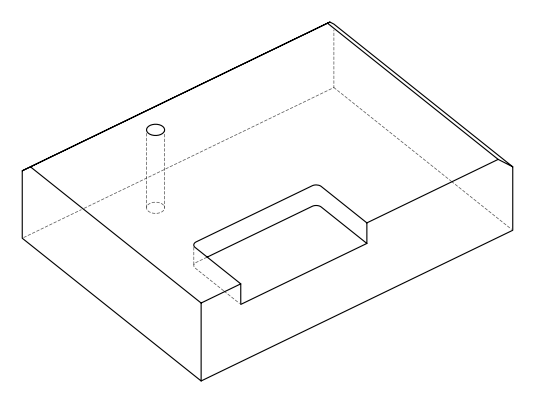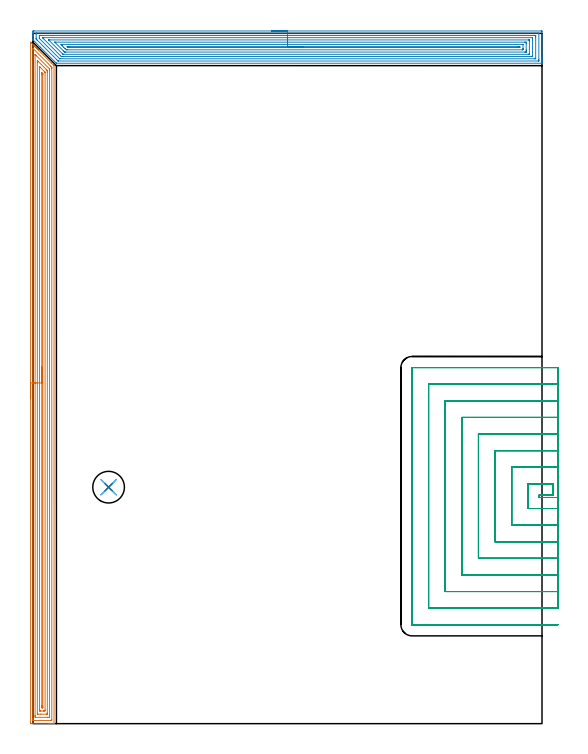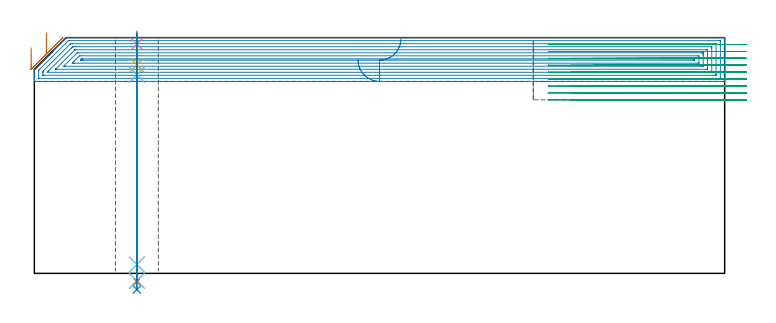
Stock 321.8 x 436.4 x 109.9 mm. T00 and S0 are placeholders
(PLAN: 8 operations, 6 tool changes, 95.3 min)
(1 AREA_MILL | FG_CHAMFER_SURFACE | UGT0205_001 | 20.54 min | 47664 mm3)
(2 AREA_MILL_1 | FG_CHAMFER_SURFACE_1 | UGT0205_001 | 20.48 min | 65393 mm3)
(3 MILL_SLOT | SLOT_PARTIAL_RECTANGULAR | UGT0201_132 | Follow Part, ap 3.5, ae 75% | 52.65 min | 456277 mm3)
(4 SPOT_DRILL | STEP1HOLE | NXT0321_9005460120000 | 0.05 min | 170 mm3)
(5 DRILL_BLIND_HOLE_INTO_CENTER | STEP1HOLE | NXT0301_056 | 0.06 min | 562 mm3)
(6 GUN_DRILL_THROUGH_HOLE | STEP1HOLE | UGT0307_005 | 0.53 min | 5263 mm3)
(7 DRILL_TO_ENLARGE_THROUGH_HOLE | STEP1HOLE | NXT0301_101 | 0.46 min | 8524 mm3)
(8 DRILL_TO_ENLARGE_THROUGH_HOLE_1 | STEP1HOLE | UGT0301_007 | 0.48 min | 19935 mm3)
(TOOL UGT0205_001 | Chamfer Mill 20 x 3 x 45 deg. | D20 FL50 Z2)
(TOOL UGT0201_132 | Carbide End Mill 14.0 | D14 FL30 Z4)
(TOOL NXT0321_9005460120000 | NC Spot Drill, 142deg, 12mm, Carbide, Uncoated | D12 PA142 FL30 Z2)
(TOOL NXT0301_056 | Carbide Drill 8.5mm [860.1-0850-026A1-MM 2214] | D8.5 PA140 FL47 Z2)
(TOOL UGT0307_005 | Gun Drill 8.3 mm | D8.3 PA130 FL24 Z1)
(TOOL NXT0301_101 | Carbide Drill 13mm [860.1-1300-104A1-MM 2214] | D13 PA140 FL123 Z2)
(TOOL UGT0301_007 | Twist Drill 20 mm | D20 PA118 FL140 Z2)
(OP 1 AREA_MILL)
G17 G21 G94 G90
T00 M6
G54
G17 G0 G90 X-1.5 Y205.4 S1061 M3
G43 Z119.9 H0
Z105.1
G94 G1 Y205.438 Z104.228 F250.
Y205.552 Z103.363
Y205.741 Z102.512
Y206.003 Z101.68
Y206.337 Z100.874
Y206.74 Z100.1
Y207.209 Z99.364
Y207.74 Z98.672
Y208.329 Z98.029
Y208.972 Z97.44
Y209.664 Z96.908
Y210.4 Z96.44
Y211.174 Z96.037
Y211.98 Z95.703
Y212.812 Z95.441
Y213.664 Z95.252
Y214.528 Z95.138
Y215.4 Z95.1
X-1.499 Y430.781 Z95.099
X-1.494 Y430.783 Z95.104
X-1.483 Y430.781 Z95.115
X-1.416 Y430.717 Z95.182
X-1.329 Y430.629 Z95.27
X-1.183 Y430.483 Z95.416
X0.742 Y428.558 Z97.341
X1.078 Y428.224 Z97.674
X1.573 Y427.727 Z98.173
X1.794 Y427.507 Z98.392
X1.955 Y427.348 Z98.55
X2.109 Y427.192 Z98.706
X2.241 Y427.06 Z98.839
X2.393 Y426.909 Z98.988
X2.539 Y426.762 Z99.137
X2.688 Y426.613 Z99.285
X2.831 Y426.471 Z99.427
X2.97 Y426.331 Z99.567
X3.134 Y426.167 Z99.732
X3.27 Y426.032 Z99.866
X3.4 Y425.901 Z99.998
X11.599 Y417.701 Z108.198
X12.914 Y416.387 Z109.512
X12.958 Y416.343 Z109.556
X13.235 Y416.064 Z109.832
X13.296 Y415.994 Z109.889
X13.3 Y415.896 Z109.9
Y0.168
X13.298 Y0.01 Z109.889
X13.157 Y0.003 Z109.75
X13.01 Y0. Z109.61
X12.696 Z109.295
X12.037 Z108.632
X10.831 Z107.428
X10.284 Z106.878
X-1.114 Z95.483
X-1.391 Y0.003 Z95.206
X-1.492 Y0.01 Z95.105
X-1.499 Y0.113 Z95.099
X-1.5 Y0.614 Z95.1
Y215.4
X-0.086 Z96.514
X-0.085 Y426.613 Z96.515
X-0.083 Y426.844 Z96.517
X-0.081 Y426.9 Z96.519
X-0.08 Y426.915 Z96.52
X-0.069 Y426.907 Z96.531
X-0.014 Y426.857 Z96.586
X0.236 Y426.613 Z96.836
X11.161 Y415.689 Z107.761
X11.837 Y415.003 Z108.437
X11.879 Y414.952 Z108.479
X11.881 Y414.91 Z108.481
X11.884 Y414.819 Z108.484
X11.885 Y414.634 Z108.485
X11.886 Y414.265 Z108.486
X11.885 Y2.555 Z108.485
X11.879 Y2.016 Z108.479
X11.858 Y2.01 Z108.458
X11.789 Y2.005 Z108.389
X11.685 Y2.002 Z108.285
X11.554 Y2. Z108.154
X11.161 Z107.761
X0.155 Z96.755
X-0.019 Y2.003 Z96.581
X-0.05 Y2.005 Z96.55
X-0.078 Y2.009 Z96.522
X-0.079 Y2.049 Z96.521
X-0.084 Y2.244 Z96.516
X-0.085 Y2.4 Z96.515
X-0.086 Y3.139 Z96.514
Y215.4
X1.328 Z97.928
X1.329 Y422.339 Z97.929
X1.333 Y423.041 Z97.933
X1.334 Y423.047 Z97.934
X1.352 Y423.041 Z97.952
X1.516 Y422.882 Z98.116
X2.253 Y422.148 Z98.853
X10.29 Y414.11 Z106.89
X10.464 Y413.926 Z107.064
X10.47 Y413.217 Z107.07
X10.471 Y413.027 Z107.071
Y5.08
X10.47 Y4.89 Z107.07
X10.464 Y4.187 Z107.064
X10.46 Y4.007 Z107.06
X9.407 Y4. Z106.007
X1.698 Y4.001 Z98.298
X1.516 Y4.005 Z98.116
X1.34 Y4.01 Z97.94
X1.335 Y4.187 Z97.935
X1.331 Y4.375 Z97.931
X1.329 Y5.08 Z97.929
X1.328 Y5.271 Z97.928
Y215.4
X2.743 Z99.343
Y418.219
X2.744 Y418.576 Z99.344
X2.747 Y419.108 Z99.347
X2.749 Y419.172 Z99.349
X2.97 Y418.969 Z99.57
X3.166 Y418.781 Z99.766
X3.27 Y418.681 Z99.87
X8.53 Y413.42 Z105.13
X8.732 Y413.217 Z105.332
X8.941 Y412.998 Z105.541
X9.05 Y412.877 Z105.65
X9.053 Y412.814 Z105.653
X9.056 Y412.682 Z105.656
X9.057 Y412.324 Z105.657
Y411.787
Y6.866
X9.056 Y6.331 Z105.656
X9.053 Y6.15 Z105.653
X9.05 Y6.017 Z105.65
X8.955 Y6.01 Z105.555
X8.53 Y6.001 Z105.13
X8.503 Y6. Z105.103
X5.023 Z101.623
X3.243 Z99.843
X2.847 Y6.008 Z99.447
X2.754 Y6.01 Z99.354
X2.749 Y6.07 Z99.349
X2.747 Y6.137 Z99.347
X2.743 Y6.509 Z99.343
Y215.4
X4.157 Z100.757
Y414.993
X4.159 Y415.214 Z100.759
X4.161 Y415.318 Z100.761
X4.163 Y415.327 Z100.763
X4.178 Y415.317 Z100.778
X4.21 Y415.289 Z100.81
X4.284 Y415.217 Z100.884
X4.499 Y415.003 Z101.099
X7.176 Y412.324 Z103.776
X7.59 Y411.9 Z104.19
X7.637 Y411.85 Z104.237
X7.639 Y411.827 Z104.239
X7.642 Y411.773 Z104.242
X7.643 Y411.662 Z104.243
Y411.442
Y8.663
X7.636 Y8.211 Z104.236
X7.624 Y8.01 Z104.224
X7.414 Y8.003 Z104.014
X6.777 Y8.001 Z103.377
X6.54 Y8. Z103.14
X5.023 Z101.623
X4.786 Y8.001 Z101.386
X4.286 Y8.007 Z100.886
X4.17 Y8.01 Z100.77
X4.164 Y8.209 Z100.764
X4.157 Y8.641 Z100.757
Y8.652
Y215.4
X5.571 Z102.171
Y410.538
X5.572 Y410.872 Z102.172
X5.577 Y411.431 Z102.177
X5.578 Y411.454 Z102.178
X5.612 Y411.431 Z102.212
X5.9 Y411.148 Z102.5
X6.201 Y410.842 Z102.801
X6.217 Y410.823 Z102.817
X6.222 Y410.797 Z102.822
X6.226 Y410.739 Z102.826
X6.228 Y410.65 Z102.828
Y10.997
X6.225 Y10.438 Z102.825
X6.222 Y10.11 Z102.822
X6.216 Y10.01 Z102.816
X6.115 Y10.007 Z102.715
X5.9 Y10.003 Z102.5
X5.757 Y10.005 Z102.357
X5.642 Y10.01 Z102.242
X5.578 Y10.017 Z102.178
X5.576 Y10.103 Z102.176
X5.573 Y10.438 Z102.173
X5.571 Y10.773 Z102.171
Y11.331
Y215.4
Y216.272 Z102.209
Y217.137 Z102.323
Y217.988 Z102.512
Y218.82 Z102.774
Y219.626 Z103.108
Y220.4 Z103.511
Y221.136 Z103.98
Y221.828 Z104.511
Y222.471 Z105.1
Y223.06 Z105.743
Y223.592 Z106.435
Y224.06 Z107.171
Y224.463 Z107.945
Y224.797 Z108.751
Y225.059 Z109.583
Y225.248 Z110.435
Y225.362 Z111.3
Y225.4 Z112.171
G0 Z119.9
M5
M2
(OP 2 AREA_MILL_1)
G17 G21 G94 G90
T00 M6
G54
G17 G0 G90 X150.9 Y437.9 S1061 M3
G43 Z119.9 H0
Z99.5
G94 G1 X150.938 Z98.628 F250.
X151.052 Z97.764
X151.241 Z96.912
X151.503 Z96.08
X151.837 Z95.274
X152.24 Z94.5
X152.708 Z93.764
X153.24 Z93.072
X153.829 Z92.429
X154.472 Z91.84
X155.164 Z91.308
X155.9 Z90.84
X156.674 Z90.437
X157.48 Z90.103
X158.312 Z89.841
X159.163 Z89.652
X160.028 Z89.538
X160.9 Z89.5
X321.187
X321.599 Y437.896 Z89.502
X321.79 Y437.892 Z89.506
X321.8 Y437.697 Z89.701
Y421.238 Z106.157
Y420.632 Z106.763
Y420.077 Z107.32
Y419.748 Z107.648
Y419.193 Z108.203
Y418.864 Z108.53
Y418.207 Z109.193
Y417.858 Z109.542
Y417.514 Z109.876
X321.792 Y417.502 Z109.888
X321.634 Y417.5 Z109.9
X14.9
X14.805 Y417.505 Z109.89
X14.766 Y417.536 Z109.861
X14.647 Y417.653 Z109.747
X4.599 Y427.7 Z99.698
X0.15 Y432.15 Z95.249
X0.01 Y432.299 Z95.094
X0.001 Y432.444 Z94.949
X0. Y432.775 Z94.624
Y434.214 Z93.183
Y434.768 Z92.628
Y435.097 Z92.3
Y435.652 Z91.742
Y436.258 Z91.137
Y436.536 Z90.86
Y437.142 Z90.254
X0.003 Y437.419 Z89.977
X0.009 Y437.891 Z89.505
X0.132 Y437.895 Z89.503
X0.613 Y437.9 Z89.5
X160.9
Y436.486 Z90.914
X319.452 Y436.485 Z90.915
X319.788 Y436.479 Z90.921
X319.793 Y436.371 Z91.029
X319.799 Y436.142 Z91.258
X319.8 Y419.748 Z107.652
X319.799 Y419.355 Z108.045
X319.79 Y418.96 Z108.44
X319.787 Y418.92 Z108.48
X319.769 Y418.918 Z108.482
X319.717 Y418.916 Z108.484
X319.612 Y418.915 Z108.485
X319.401 Y418.914 Z108.486
X16.214 Y418.915 Z108.485
X16.004 Y418.916 Z108.484
X15.899 Y418.918 Z108.482
X15.851 Y418.921 Z108.479
X15.793 Y418.967 Z108.433
X15.002 Y419.748 Z107.652
X14.9 Y419.85 Z107.55
X2.632 Y432.118 Z95.282
X2.399 Y432.353 Z95.047
X2.08 Y432.682 Z94.718
X2.01 Y432.767 Z94.633
X2.005 Y432.87 Z94.53
X2.002 Y433.001 Z94.399
X2. Y433.396 Z94.004
X2.001 Y436.045 Z91.355
X2.01 Y436.44 Z90.96
X2.013 Y436.48 Z90.92
X2.031 Y436.482 Z90.918
X2.083 Y436.484 Z90.916
X2.188 Y436.485 Z90.915
X2.399 Y436.486 Z90.914
X160.9
Y435.072 Z92.328
X317.309 Y435.071 Z92.329
X317.615 Y435.07 Z92.33
X317.717 Y435.068 Z92.332
X317.789 Y435.065 Z92.335
X317.794 Y434.951 Z92.449
X317.798 Y434.768 Z92.632
X317.8 Y434.586 Z92.814
Y433.885 Z93.515
X317.799 Y420.45 Z106.95
X317.795 Y420.388 Z107.012
X317.79 Y420.344 Z107.056
X317.766 Y420.335 Z107.065
X317.615 Y420.333 Z107.067
X317.028 Y420.329 Z107.071
X17.579
X16.991 Y420.33 Z107.07
X16.916 Y420.333 Z107.067
X16.883 Y420.335 Z107.065
X16.814 Y420.396 Z107.004
X16.686 Y420.515 Z106.885
X4.185 Y433.015 Z94.385
X4.079 Y433.127 Z94.273
X4.029 Y433.182 Z94.218
X4.01 Y433.234 Z94.166
X4.006 Y433.337 Z94.063
X4.001 Y433.702 Z93.698
X4. Y433.885 Z93.515
X4.001 Y434.95 Z92.45
X4.005 Y435.012 Z92.388
X4.01 Y435.056 Z92.344
X4.034 Y435.065 Z92.335
X4.185 Y435.067 Z92.333
X4.772 Y435.071 Z92.329
X160.9 Y435.072 Z92.328
Y433.657 Z93.743
X315.684
X315.735 Y433.656 Z93.744
X315.771 Y433.653 Z93.747
X315.787 Y433.651 Z93.749
X315.79 Y433.636 Z93.764
X315.795 Y433.435 Z93.965
X315.8 Y433.031 Z94.369
Y422.399 Z105.001
X315.797 Y421.972 Z105.428
X315.793 Y421.759 Z105.641
X315.79 Y421.75 Z105.65
X315.783 Y421.748 Z105.652
X315.752 Y421.745 Z105.655
X315.694 Y421.743 Z105.657
X315.599
X19.135
X18.472 Y421.744 Z105.656
X18.239 Y421.745 Z105.655
X17.916 Y421.75 Z105.65
X17.579 Y422.074 Z105.326
X17.251 Y422.399 Z105.001
X6.648 Y433.001 Z94.399
X6.438 Y433.214 Z94.186
X6.034 Y433.627 Z93.773
X6.014 Y433.652 Z93.748
X6.017 Y433.653 Z93.747
X6.048 Y433.655 Z93.745
X6.106 Y433.657 Z93.743
X6.2
X160.9
Y432.243 Z95.157
X313.277
X313.531 Y432.24 Z95.16
X313.699 Y432.236 Z95.164
X313.791 Y432.23 Z95.17
X313.793 Y432.209 Z95.191
X313.796 Y432.118 Z95.282
X313.8 Y431.475 Z95.925
Y431.234 Z96.166
Y423.524 Z103.876
X313.797 Y423.282 Z104.118
X313.794 Y423.202 Z104.198
X313.791 Y423.169 Z104.231
X313.657 Y423.164 Z104.236
X313.404 Y423.158 Z104.242
X313.277 Y423.157 Z104.243
X313.151
X19.365
X19.238 Y423.159 Z104.241
X18.986 Y423.164 Z104.236
X18.94 Y423.17 Z104.23
X18.922 Y423.183 Z104.217
X18.885 Y423.215 Z104.185
X18.816 Y423.282 Z104.118
X9.981 Y432.118 Z95.282
X9.918 Y432.183 Z95.217
X9.882 Y432.223 Z95.177
X9.873 Y432.236 Z95.164
X9.929 Y432.238 Z95.162
X10.182 Y432.242 Z95.158
X10.309 Y432.243 Z95.157
X160.9
Y430.829 Z96.571
X310.882
X311.365 Y430.827 Z96.573
X311.779 Y430.824 Z96.576
X311.79 Y430.821 Z96.579
X311.796 Y430.807 Z96.593
X311.799 Y430.351 Z97.049
X311.8 Y429.92 Z97.48
Y425.933 Z101.467
Y425.503 Z101.897
X311.796 Y425.049 Z102.351
X311.792 Y424.627 Z102.773
X311.779 Y424.578 Z102.822
X311.727 Y424.576 Z102.824
X311.606 Y424.573 Z102.827
X311.365 Y424.572 Z102.828
X310.955 Y424.571 Z102.829
X20.741 Y424.572 Z102.828
X20.258 Y424.575 Z102.825
X20.097 Y424.578 Z102.822
X19.976 Y424.583 Z102.817
X19.365 Y425.183 Z102.217
X14.007 Y430.542 Z96.858
X13.822 Y430.733 Z96.667
X13.741 Y430.818 Z96.582
X13.774 Y430.822 Z96.578
X14.007 Y430.825 Z96.575
X14.418 Y430.828 Z96.572
X160.9 Y430.829 Z96.571
Y429.415 Z97.985
X309.633 Y429.414 Z97.986
X309.767 Y429.408 Z97.992
X309.791 Y429.406 Z97.994
X309.795 Y429.389 Z98.011
X309.799 Y429.368 Z98.032
X309.8 Y426.816 Z100.584
X309.799 Y426.599 Z100.801
X309.793 Y426.379 Z101.021
X309.779 Y425.992 Z101.408
X309.579 Y425.987 Z101.413
X309.525 Y425.986 Z101.414
X21.991 Y425.985 Z101.415
X21.151 Y425.991 Z101.409
X21.091 Y425.992 Z101.408
X20.258 Y426.743 Z100.657
X20.182 Y426.816 Z100.584
X19.365 Y427.632 Z99.768
X18.472 Y428.526 Z98.874
X18.416 Y428.584 Z98.816
X17.639 Y429.408 Z97.992
X18.472 Y429.414 Z97.986
X18.525 Y429.415 Z97.985
X160.9
Y428.001 Z99.399
X306.9 Y428. Z99.4
X307.493 Y427.997 Z99.403
X307.793 Y427.993 Z99.407
X307.8 Y427.693 Z99.707
X307.793 Y427.407 Z99.993
X307.201 Y427.402 Z99.998
X306.007 Y427.4 Z100.
X22.347
X22.196 Y427.401 Z99.999
X22.12 Y427.404 Z99.996
X22.086 Y427.406 Z99.994
X22.044 Y427.431 Z99.969
X21.759 Y427.7 Z99.7
X21.474 Y427.985 Z99.415
X21.747 Y427.994 Z99.406
X22.044 Y427.997 Z99.403
X22.633 Y428. Z99.4
X22.937
X160.9 Y428.001 Z99.399
X161.772 Z99.438
X162.636 Z99.551
X163.488 Z99.74
X164.32 Z100.003
X165.126 Z100.336
X165.9 Z100.739
X166.636 Z101.208
X167.328 Z101.739
X167.971 Z102.328
X168.56 Z102.972
X169.091 Z103.664
X169.56 Z104.399
X169.963 Z105.173
X170.297 Z105.979
X170.559 Z106.811
X170.748 Z107.663
X170.862 Z108.528
X170.9 Z109.399
G0 Z119.9
M5
M2
(OP 3 MILL_SLOT)
G17 G21 G94 G90
T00 M6
G54
G17 G0 G90 X331.8 Y143. S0 M3
G43 Z119.9 H0
Z106.678
G94 G1 X328.8 F250.
X320.1 F500.
Y144.6
X328.8
Y151.6
X313.1
Y136.
X328.8
X331.8 F250.
Y162.1
X328.8
X302.6 F500.
Y125.5
X328.8
X331.8 F250.
Y172.6
X328.8
X292.1 F500.
Y115.
X328.8
X331.8 F250.
Y183.1
X328.8
X281.6 F500.
Y104.5
X328.8
X331.8 F250.
Y193.6
X328.8
X271.1 F500.
Y94.
X328.8
X331.8 F250.
Y204.1
X328.8
X260.6 F500.
Y83.5
X328.8
X331.8 F250.
Y214.6
X328.8
X250.1 F500.
Y73.
X328.8
X331.8 F250.
Y225.1
X328.8
X239.7 F500.
X239.645 Y225.095
X239.605 Y225.055
X239.6 Y225.
Y62.6
X239.605 Y62.545
X239.645 Y62.505
X239.7 Y62.5
X328.8
X331.8 F250.
G0 Y143. Z103.455
G1 X328.8
X320.1 F500.
Y144.6
X328.8
Y151.6
X313.1
Y136.
X328.8
X331.8 F250.
Y162.1
X328.8
X302.6 F500.
Y125.5
X328.8
X331.8 F250.
Y172.6
X328.8
X292.1 F500.
Y115.
X328.8
X331.8 F250.
Y183.1
X328.8
X281.6 F500.
Y104.5
X328.8
X331.8 F250.
Y193.6
X328.8
X271.1 F500.
Y94.
X328.8
X331.8 F250.
Y204.1
X328.8
X260.6 F500.
Y83.5
X328.8
X331.8 F250.
Y214.6
X328.8
X250.1 F500.
Y73.
X328.8
X331.8 F250.
Y225.1
X328.8
X239.7 F500.
X239.645 Y225.095
X239.605 Y225.055
X239.6 Y225.
Y62.6
X239.605 Y62.545
X239.645 Y62.505
X239.7 Y62.5
X328.8
X331.8 F250.
G0 Y143. Z100.233
G1 X328.8
X320.1 F500.
Y144.6
X328.8
Y151.6
X313.1
Y136.
X328.8
X331.8 F250.
Y162.1
X328.8
X302.6 F500.
Y125.5
X328.8
X331.8 F250.
Y172.6
X328.8
X292.1 F500.
Y115.
X328.8
X331.8 F250.
Y183.1
X328.8
X281.6 F500.
Y104.5
X328.8
X331.8 F250.
Y193.6
X328.8
X271.1 F500.
Y94.
X328.8
X331.8 F250.
Y204.1
X328.8
X260.6 F500.
Y83.5
X328.8
X331.8 F250.
Y214.6
X328.8
X250.1 F500.
Y73.
X328.8
X331.8 F250.
Y225.1
X328.8
X239.7 F500.
X239.645 Y225.095
X239.605 Y225.055
X239.6 Y225.
Y62.6
X239.605 Y62.545
X239.645 Y62.505
X239.7 Y62.5
X328.8
X331.8 F250.
G0 Y143. Z97.011
G1 X328.8
X320.1 F500.
Y144.6
X328.8
Y151.6
X313.1
Y136.
X328.8
X331.8 F250.
Y162.1
X328.8
X302.6 F500.
Y125.5
X328.8
X331.8 F250.
Y172.6
X328.8
X292.1 F500.
Y115.
X328.8
X331.8 F250.
Y183.1
X328.8
X281.6 F500.
Y104.5
X328.8
X331.8 F250.
Y193.6
X328.8
X271.1 F500.
Y94.
X328.8
X331.8 F250.
Y204.1
X328.8
X260.6 F500.
Y83.5
X328.8
X331.8 F250.
Y214.6
X328.8
X250.1 F500.
Y73.
X328.8
X331.8 F250.
Y225.1
X328.8
X239.7 F500.
X239.645 Y225.095
X239.605 Y225.055
X239.6 Y225.
Y62.6
X239.605 Y62.545
X239.645 Y62.505
X239.7 Y62.5
X328.8
X331.8 F250.
G0 Y143. Z93.789
G1 X328.8
X320.1 F500.
Y144.6
X328.8
Y151.6
X313.1
Y136.
X328.8
X331.8 F250.
Y162.1
X328.8
X302.6 F500.
Y125.5
X328.8
X331.8 F250.
Y172.6
X328.8
X292.1 F500.
Y115.
X328.8
X331.8 F250.
Y183.1
X328.8
X281.6 F500.
Y104.5
X328.8
X331.8 F250.
Y193.6
X328.8
X271.1 F500.
Y94.
X328.8
X331.8 F250.
Y204.1
X328.8
X260.6 F500.
Y83.5
X328.8
X331.8 F250.
Y214.6
X328.8
X250.1 F500.
Y73.
X328.8
X331.8 F250.
Y225.1
X328.8
X239.7 F500.
X239.645 Y225.095
X239.605 Y225.055
X239.6 Y225.
Y62.6
X239.605 Y62.545
X239.645 Y62.505
X239.7 Y62.5
X328.8
X331.8 F250.
G0 Y143. Z90.567
G1 X328.8
X320.1 F500.
Y144.6
X328.8
Y151.6
X313.1
Y136.
X328.8
X331.8 F250.
Y162.1
X328.8
X302.6 F500.
Y125.5
X328.8
X331.8 F250.
Y172.6
X328.8
X292.1 F500.
Y115.
X328.8
X331.8 F250.
Y183.1
X328.8
X281.6 F500.
Y104.5
X328.8
X331.8 F250.
Y193.6
X328.8
X271.1 F500.
Y94.
X328.8
X331.8 F250.
Y204.1
X328.8
X260.6 F500.
Y83.5
X328.8
X331.8 F250.
Y214.6
X328.8
X250.1 F500.
Y73.
X328.8
X331.8 F250.
Y225.1
X328.8
X239.7 F500.
X239.645 Y225.095
X239.605 Y225.055
X239.6 Y225.
Y62.6
X239.605 Y62.545
X239.645 Y62.505
X239.7 Y62.5
X328.8
X331.8 F250.
G0 Y143. Z87.344
G1 X328.8
X320.1 F500.
Y144.6
X328.8
Y151.6
X313.1
Y136.
X328.8
X331.8 F250.
Y162.1
X328.8
X302.6 F500.
Y125.5
X328.8
X331.8 F250.
Y172.6
X328.8
X292.1 F500.
Y115.
X328.8
X331.8 F250.
Y183.1
X328.8
X281.6 F500.
Y104.5
X328.8
X331.8 F250.
Y193.6
X328.8
X271.1 F500.
Y94.
X328.8
X331.8 F250.
Y204.1
X328.8
X260.6 F500.
Y83.5
X328.8
X331.8 F250.
Y214.6
X328.8
X250.1 F500.
Y73.
X328.8
X331.8 F250.
Y225.1
X328.8
X239.7 F500.
X239.645 Y225.095
X239.605 Y225.055
X239.6 Y225.
Y62.6
X239.605 Y62.545
X239.645 Y62.505
X239.7 Y62.5
X328.8
X331.8 F250.
G0 Y143. Z84.122
G1 X328.8
X320.1 F500.
Y144.6
X328.8
Y151.6
X313.1
Y136.
X328.8
X331.8 F250.
Y162.1
X328.8
X302.6 F500.
Y125.5
X328.8
X331.8 F250.
Y172.6
X328.8
X292.1 F500.
Y115.
X328.8
X331.8 F250.
Y183.1
X328.8
X281.6 F500.
Y104.5
X328.8
X331.8 F250.
Y193.6
X328.8
X271.1 F500.
Y94.
X328.8
X331.8 F250.
Y204.1
X328.8
X260.6 F500.
Y83.5
X328.8
X331.8 F250.
Y214.6
X328.8
X250.1 F500.
Y73.
X328.8
X331.8 F250.
Y225.1
X328.8
X239.7 F500.
X239.645 Y225.095
X239.605 Y225.055
X239.6 Y225.
Y62.6
X239.605 Y62.545
X239.645 Y62.505
X239.7 Y62.5
X328.8
X331.8 F250.
G0 Y143. Z80.9
G1 X328.8
X320.1 F500.
Y144.6
X328.8
Y151.6
X313.1
Y136.
X328.8
X331.8 F250.
Y162.1
X328.8
X302.6 F500.
Y125.5
X328.8
X331.8 F250.
Y172.6
X328.8
X292.1 F500.
Y115.
X328.8
X331.8 F250.
Y183.1
X328.8
X281.6 F500.
Y104.5
X328.8
X331.8 F250.
Y193.6
X328.8
X271.1 F500.
Y94.
X328.8
X331.8 F250.
Y204.1
X328.8
X260.6 F500.
Y83.5
X328.8
X331.8 F250.
Y214.6
X328.8
X250.1 F500.
Y73.
X328.8
X331.8 F250.
Y225.1
X328.8
X239.7 F500.
X239.645 Y225.095
X239.605 Y225.055
X239.6 Y225.
Y62.6
X239.605 Y62.545
X239.645 Y62.505
X239.7 Y62.5
X328.8
X331.8 F250.
G0 Z119.9
M5
M2
(OP 4 SPOT_DRILL)
G17 G21 G94 G90
T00 M6
G54
G17 G0 G90 X47.8 Y149.5 S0 M3
G43 Z119.9 H0
G94 G81 G98 Z106.9 F250. R112.9
G80
M5
M2
(OP 5 DRILL_BLIND_HOLE_INTO_CENTER)
G17 G21 G94 G90
T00 M6
G54
G17 G0 G90 X47.8 Y149.5 S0 M3
G43 Z119.9 H1
G94 G81 G98 Z97.15 F250. R111.9
G80
M5
M2
(OP 6 GUN_DRILL_THROUGH_HOLE)
G17 G21 G94 G90
T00 M6
G54
G17 G0 G90 X47.8 Y149.5 M8
G43 Z119.9 H0
Z106.798
S716 M3
G94 G1 Z92.575 F125. M26
G4 X.084
Z4.15 F250.
G4 X.084
Z-3.435 F125.
G4 X.084
M5
M9
G0 Z106.798
Z119.9
M2
(OP 7 DRILL_TO_ENLARGE_THROUGH_HOLE)
G17 G21 G94 G90
T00 M6
G54
G17 G0 G90 X47.8 Y149.5 S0 M3
G43 Z119.9 H1
G94 G73 G98 Z-3.866 F250. Q12.641 R111.9
G80
M5
M2
(OP 8 DRILL_TO_ENLARGE_THROUGH_HOLE_1)
G17 G21 G94 G90
T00 M6
G54
G17 G0 G90 X47.8 Y149.5 S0 M3
G43 Z119.9 H0
G94 G73 G98 Z-7.509 F250. Q19.568 R111.9
G80
M5
M2
